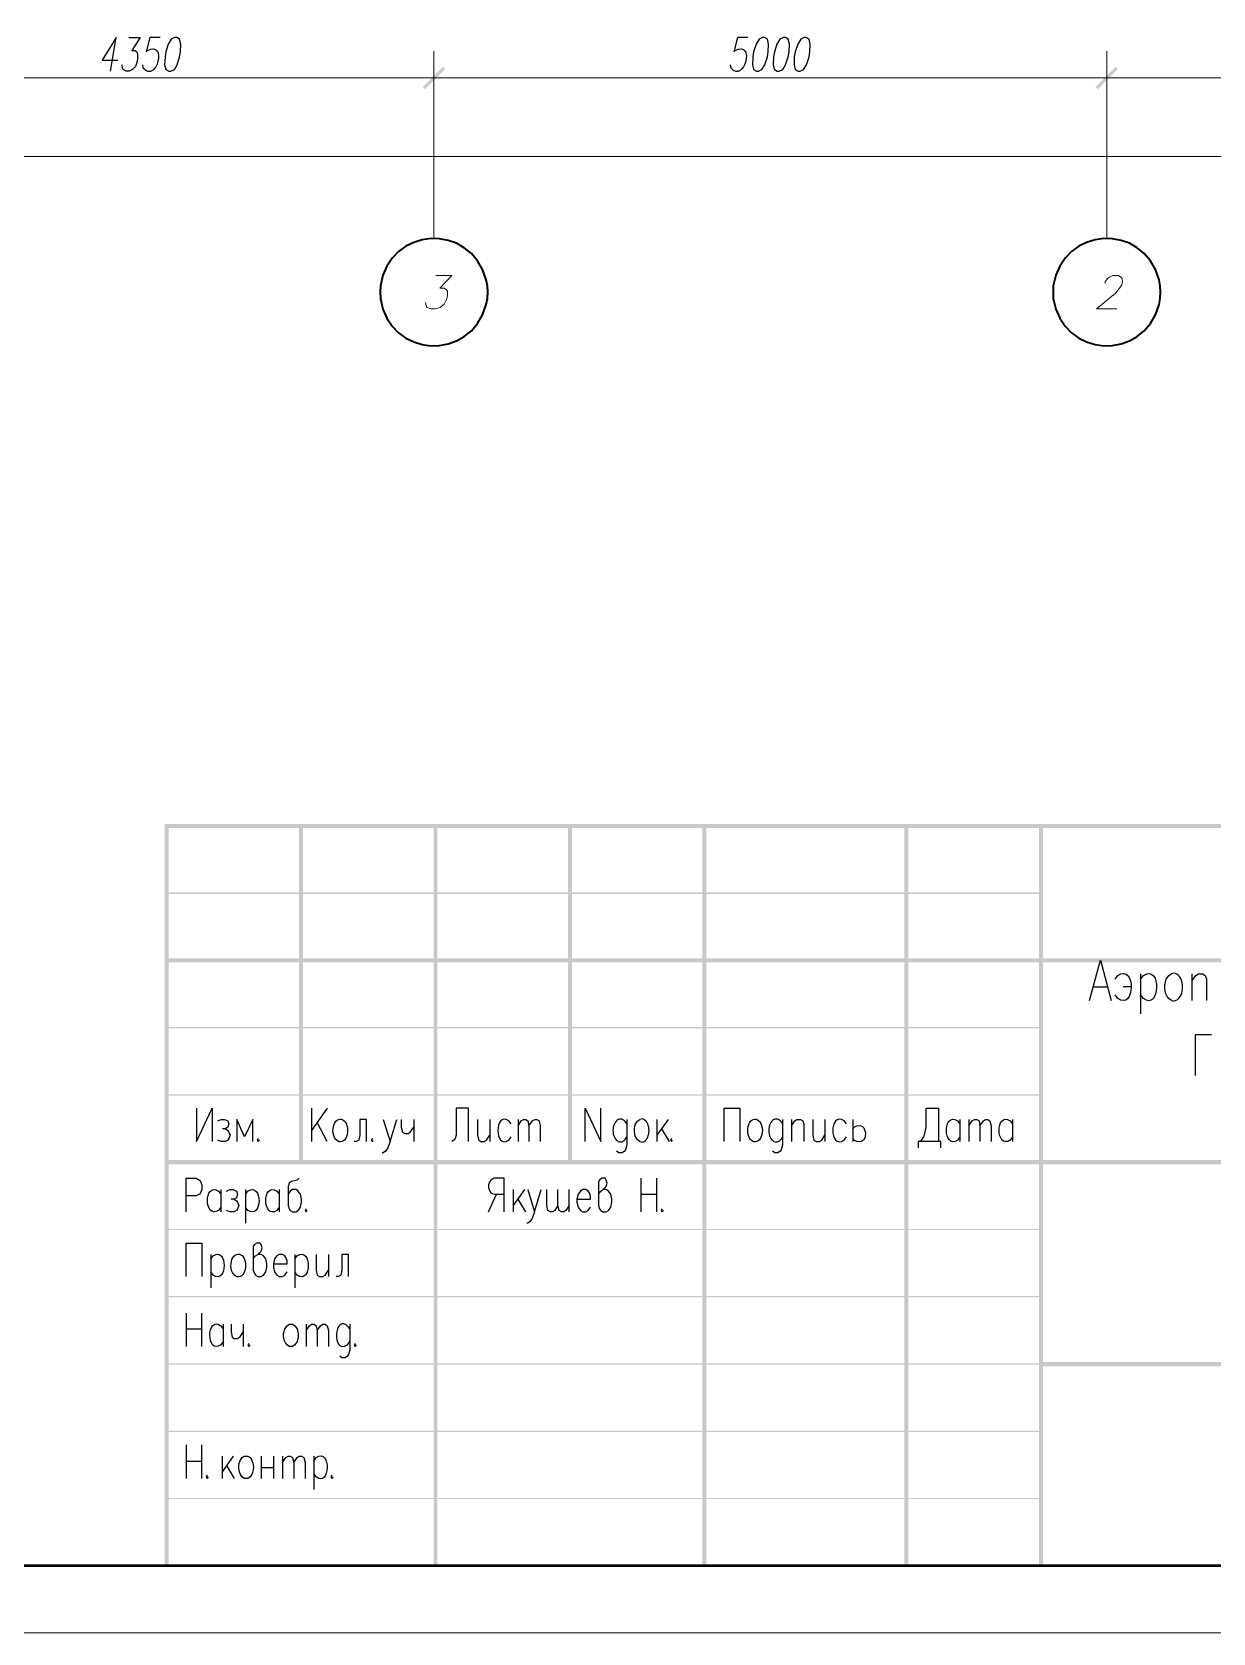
# Model space of a CAD drawing. Header units: millimetres. Extents: x 148937 to 2048786, y 870 to 351006.
# Drawn here: x 542409 to 551186, y 271682 to 283581 of the extents above; entities that cross this region are included whole.
import ezdxf

# ---------------------------------------------------------------- set-up
doc = ezdxf.new("R2010")
doc.units = ezdxf.units.MM
doc.layers.add('PDF _Геометрия', color=7, linetype='Continuous')
doc.layers.add('PDF _Сплошная заливка', color=7, linetype='Continuous', true_color=0x007eff)

msp = doc.modelspace()

# ---------------------------------------------------------------- linework, layer by layer
at = {"layer": 'PDF _Геометрия', "lineweight": 15}
msp.add_lwpolyline([(503011.15311, 271681.99412), (503011.15311, 313677.69555), (562405.35307, 313677.69555), (562405.35307, 271681.99412)], close=True, dxfattribs=at)
at = {"layer": 'PDF _Геометрия', "lineweight": 50}
msp.add_lwpolyline([(505009.00663, 272180.38449), (505009.00663, 313179.30952), (561906.96703, 313179.30952), (561906.96703, 272180.38449)], close=True, dxfattribs=at)
at = {"layer": 'PDF _Геометрия', "lineweight": 25}
for points in [[(542991.81853, 283288.86887), (543034.78309, 283540.21152), (542929.51993, 283372.64975), (543045.52422, 283372.64975)], [(543129.30563, 283540.21152), (543213.08651, 283540.21152), (543150.78791, 283443.54127), (543174.41841, 283443.54127), (543187.30778, 283432.80013), (543191.60423, 283419.91076), (543193.75246, 283385.53912), (543189.45601, 283361.90862), (543176.56664, 283325.38874), (543155.08436, 283301.75824), (543131.45386, 283288.86887), (543107.82335, 283288.86887), (543086.34108, 283301.75824), (543079.89639, 283312.49938), (543077.74816, 283336.12988)], [(543361.31352, 283540.21152), (543283.97733, 283540.21152), (543256.05037, 283432.80013), (543266.7915, 283443.54127)], [(547728.66086, 283540.21152), (547651.32466, 283540.21152), (547625.54593, 283432.80013), (547634.13884, 283443.54127)], [(543234.56809, 283312.49938), (543232.41986, 283336.12988)], [(547604.06365, 283312.49938), (547599.76719, 283336.12988)], [(550267.86649, 276382.3163), (550349.49915, 276683.06818), (550428.98357, 276382.3163)], [(550459.05863, 276541.28524), (550478.39268, 276569.2122)], [(550648.10262, 276582.10154), (550648.10262, 276283.49789)], [(550648.10262, 276541.28524), (550669.5849, 276569.2122)], [(550839.29428, 276541.28521), (550858.62833, 276569.21217), (550877.96238, 276582.10154)], [(551028.33875, 276526.24771), (551058.41394, 276569.21226), (551077.74799, 276582.10163), (551107.82318, 276582.10163), (551129.30545, 276569.21226), (551137.89837, 276541.2853), (551137.89837, 276382.31645)], [(551028.33875, 276582.10154), (551028.33875, 276382.31636)], [(550297.94155, 276483.28326), (550398.90825, 276483.28326)], [(550478.39268, 276397.35398), (550459.05863, 276425.28094)], [(550579.35995, 276483.28326), (550519.20957, 276483.28326)], [(550669.5849, 276397.35398), (550648.10262, 276425.28094)], [(551174.41885, 276126.67722), (551054.1181, 276126.67722), (551054.1181, 275825.92534)], [(543631.99013, 275583.17587), (543631.99013, 275333.98146), (543747.99442, 275583.17587), (543747.99442, 275333.98146)], [(544486.98493, 275583.17587), (544486.98493, 275333.98146)], [(544602.98997, 275583.17587), (544486.98568, 275417.76234)], [(545653.47319, 275333.98122), (545653.47319, 275583.17563), (545561.0994, 275583.17563), (545561.0994, 275381.24223), (545552.50649, 275357.61172), (545543.91358, 275344.72236), (545528.87598, 275333.98122)], [(546519.2087, 275333.98122), (546519.2087, 275583.17563), (546637.36122, 275333.98122), (546637.36122, 275583.17563)], [(547552.5057, 275333.98122), (547552.5057, 275583.17563), (547670.65823, 275583.17563), (547670.65823, 275333.98122)], [(549013.3012, 275333.98122), (549036.93171, 275368.35286), (549045.52462, 275394.13159), (549054.11753, 275441.3926), (549054.11753, 275583.17563), (549146.49132, 275583.17563), (549146.49132, 275333.98122)], [(543788.81093, 275488.65388), (543814.58966, 275499.39501), (543840.36839, 275499.39501), (543863.9989, 275488.65388), (543872.59181, 275465.02337), (543863.9989, 275441.39287), (543846.81307, 275428.5035), (543823.18257, 275428.5035)], [(544048.74683, 275333.98122), (544048.74683, 275499.39475), (543988.59645, 275368.35286), (543930.5943, 275499.39475), (543930.5943, 275333.98122)], [(544602.98997, 275333.98122), (544527.802, 275475.76425)], [(544895.14907, 275333.98104), (544895.14907, 275499.39458), (544845.73983, 275499.39458), (544845.73983, 275381.24205), (544837.14692, 275344.72218), (544819.9611, 275333.98104), (544802.77528, 275333.98104)], [(545019.74558, 275499.39458), (545071.30304, 275333.98104), (545120.71228, 275499.39458)], [(545152.93574, 275499.39458), (545152.93574, 275441.39243), (545161.52865, 275404.87256), (545178.71447, 275394.13142), (545204.49321, 275394.13142), (545219.5308, 275404.87256), (545245.30953, 275441.39243)], [(545245.30905, 275499.39458), (545245.30905, 275333.98104)], [(545720.06773, 275499.39458), (545720.06773, 275381.24205), (545728.66064, 275344.72218), (545743.69823, 275333.98104), (545769.47696, 275333.98104), (545786.66279, 275344.72218), (545812.44152, 275381.24205)], [(545812.44213, 275499.39458), (545812.44213, 275333.98104)], [(545969.26293, 275465.02324), (545952.07711, 275488.65374)], [(546020.82048, 275452.13385), (546044.45098, 275488.65372), (546061.63681, 275499.39486), (546078.82263, 275499.39486), (546093.86022, 275488.65372), (546102.45313, 275452.13385), (546102.45313, 275333.98133)], [(546020.82048, 275499.39458), (546020.82048, 275333.98104)], [(546102.452, 275452.13385), (546128.23073, 275488.65372), (546145.41655, 275499.39486), (546160.45414, 275499.39486), (546177.63997, 275488.65372), (546186.23288, 275452.13385), (546186.23288, 275333.98133)], [(546828.55401, 275499.39458), (546828.55401, 275310.35054), (546819.9611, 275273.83067), (546811.36819, 275263.08953), (546794.18237, 275250.20016), (546770.55186, 275250.20016), (546753.36604, 275263.08953)], [(546895.14942, 275465.02293), (546912.33524, 275488.65344), (546927.37284, 275499.39458)], [(547135.75009, 275499.39458), (547051.96921, 275381.24205)], [(547051.96934, 275499.39458), (547051.96934, 275333.98104)], [(547986.44862, 275499.39458), (547986.44862, 275310.35054), (547977.85571, 275273.83067), (547969.2628, 275263.08953), (547952.07697, 275250.20016), (547928.44647, 275250.20016), (547911.26065, 275263.08953)], [(548053.04315, 275452.13385), (548078.82189, 275488.65372), (548093.85948, 275499.39486), (548119.63821, 275499.39486), (548136.82403, 275488.65372), (548145.41694, 275465.02322), (548145.41694, 275333.98133)], [(548053.04315, 275499.39458), (548053.04315, 275333.98104)], [(548212.01209, 275499.39458), (548212.01209, 275381.24205), (548220.605, 275344.72218), (548235.6426, 275333.98104), (548261.42133, 275333.98104), (548278.60715, 275344.72218), (548302.23765, 275381.24205)], [(548302.23726, 275499.39458), (548302.23726, 275333.98104)], [(548461.2062, 275465.02324), (548444.02038, 275488.65374)], [(548510.61561, 275499.39458), (548510.61561, 275333.98104)], [(549288.27448, 275488.65385), (549305.4603, 275465.02335)], [(549305.4603, 275499.39458), (549305.4603, 275333.98104)], [(549372.05484, 275452.13385), (549395.68534, 275488.65372), (549412.87116, 275499.39486), (549430.05699, 275499.39486), (549447.24281, 275488.65372), (549453.68749, 275452.13385), (549453.68749, 275333.98133)], [(549372.05484, 275499.39458), (549372.05484, 275333.98104)], [(549453.68854, 275452.13385), (549479.46727, 275488.65372), (549496.65309, 275499.39486), (549513.83891, 275499.39486), (549528.87651, 275488.65372), (549537.46942, 275452.13385), (549537.46942, 275333.98133)], [(549679.25131, 275488.65385), (549696.43713, 275465.02335)], [(549696.43713, 275499.39458), (549696.43713, 275333.98104)], [(543846.8129, 275428.50322), (543863.99872, 275417.76208), (543872.59163, 275404.87271), (543881.18454, 275381.24221), (543872.59163, 275357.6117), (543863.99872, 275344.72233), (543846.8129, 275333.9812), (543814.58948, 275333.9812), (543788.81075, 275344.72233)], [(544089.56368, 275357.61185), (544080.97077, 275344.72249), (544089.56368, 275333.98135), (544098.15659, 275344.72249)], [(544938.11297, 275357.61185), (544929.52006, 275344.72249), (544938.11297, 275333.98135), (544944.55765, 275344.72249)], [(545952.07711, 275344.72249), (545969.26293, 275368.35299)], [(547086.34068, 275428.50322), (547144.34283, 275333.9812)], [(547161.52887, 275357.61185), (547152.93596, 275344.72249), (547161.52887, 275333.98135), (547170.12178, 275344.72249)], [(548444.02038, 275344.72249), (548461.2062, 275368.35299)], [(548510.61561, 275428.50322), (548519.20852, 275441.39258)], [(548519.20852, 275344.72233), (548510.61561, 275357.6117)], [(549305.4603, 275368.3531), (549288.27448, 275344.7226)], [(549696.43713, 275368.3531), (549679.25131, 275344.7226)], [(545071.30313, 275333.98122), (545054.11731, 275286.72021), (545036.93149, 275263.0897), (545019.74567, 275250.20034), (545011.15276, 275250.20034)], [(549163.67649, 275286.71995), (549163.67649, 275333.98096), (548996.11472, 275333.98096), (548996.11472, 275286.71995)], [(543554.65489, 274811.96182), (543554.65489, 275061.15623), (543629.84286, 275061.15623), (543653.47337, 275048.26687), (543662.06628, 275037.52573), (543670.65919, 275013.89522), (543670.65919, 274977.37535), (543662.06628, 274953.74485), (543653.47337, 274943.00371), (543629.84286, 274930.11434), (543554.65489, 274930.11434)], [(544394.61053, 275061.15647), (544379.57293, 275048.26711), (544336.60838, 275037.52597), (544319.42256, 275024.6366), (544312.97788, 275001.0061), (544312.97788, 274859.22307), (544319.42256, 274835.59256), (544328.01547, 274822.7032), (544345.20129, 274811.96206), (544370.98002, 274811.96206), (544386.01762, 274822.7032), (544403.20344, 274846.3337), (544411.79635, 274882.85357), (544411.79635, 274906.48408), (544403.20344, 274943.00395), (544394.61053, 274953.74509), (544386.01762, 274966.63445), (544370.98002, 274977.37559), (544345.20129, 274977.37559), (544328.01547, 274966.63445), (544312.97788, 274943.00395)], [(545917.70537, 274811.96182), (545917.70537, 275061.15623), (545842.51741, 275061.15623), (545818.8869, 275048.26687), (545810.29399, 275037.52573), (545801.70108, 275013.89522), (545801.70108, 274990.26472), (545810.29399, 274966.63421), (545818.8869, 274953.74485), (545842.51741, 274943.00371), (545917.70537, 274943.00371)], [(546618.02752, 274943.00384), (546635.21334, 274966.63434), (546650.25094, 274977.37548), (546676.02967, 275001.00599), (546684.62258, 275024.63649), (546676.02967, 275048.267), (546667.43676, 275061.15636), (546643.80625, 275061.15636), (546626.62043, 275048.267), (546618.02752, 275037.52586), (546618.02752, 274859.22296), (546626.62043, 274835.59245), (546635.21334, 274822.70309), (546650.25094, 274811.96195), (546676.02967, 274811.96195), (546693.21549, 274822.70309), (546710.40131, 274846.33359), (546718.99422, 274882.85346), (546718.99422, 274906.48397), (546710.40131, 274943.00384), (546693.21549, 274966.63434), (546676.02967, 274977.37548), (546650.25094, 274977.37548)], [(546933.81726, 275061.15647), (546933.81726, 274811.96206)], [(547051.96934, 274811.96182), (547051.96934, 275061.15623)], [(543795.25683, 274966.63445), (543812.44265, 274943.00395)], [(543812.44265, 274977.37518), (543812.44265, 274811.96164)], [(543911.25929, 274906.48382), (543928.44511, 274893.59445), (543937.03803, 274882.85331), (543945.63094, 274859.22281), (543937.03803, 274835.5923), (543928.44511, 274822.70293), (543911.25929, 274811.9618), (543879.03588, 274811.9618), (543853.25715, 274822.70293)], [(543853.25732, 274966.63448), (543879.03605, 274977.37561), (543904.81478, 274977.37561), (543928.44529, 274966.63448), (543937.0382, 274943.00397), (543928.44529, 274917.22524), (543911.25947, 274906.4841), (543887.62896, 274906.4841)], [(543995.04114, 274977.37518), (543995.04114, 274728.18076)], [(543995.04114, 274943.00384), (544012.22696, 274966.63434)], [(544229.19866, 274966.63445), (544246.38448, 274943.00395)], [(544246.38448, 274977.37518), (544246.38448, 274811.96164)], [(545801.70143, 274811.96182), (545859.70358, 274943.00371)], [(545984.29991, 274977.37518), (545984.29991, 274811.96164)], [(546068.08175, 274977.37518), (545984.30087, 274859.22265)], [(546018.67234, 274906.48382), (546076.67449, 274811.9618)], [(546093.85944, 274977.37518), (546143.26867, 274811.96164), (546192.67791, 274977.37518)], [(546317.27477, 274859.22309), (546293.64426, 274822.70322), (546276.45844, 274811.96208), (546259.27262, 274811.96208), (546242.0868, 274822.70322), (546235.64211, 274859.22309), (546235.64211, 274977.37561)], [(546401.05661, 274859.22309), (546375.27788, 274822.70322), (546360.24028, 274811.96208), (546343.05446, 274811.96208), (546325.86864, 274822.70322), (546317.27573, 274859.22309), (546317.27573, 274977.37561)], [(546401.05661, 274811.96182), (546401.05661, 274977.37535)], [(546459.05858, 274906.48382), (546560.02529, 274906.48382), (546560.02529, 274930.11432), (546551.43238, 274953.74483), (546542.83946, 274966.63419), (546525.65364, 274977.37533), (546502.02314, 274977.37533), (546484.83732, 274966.63419), (546467.65149, 274943.00369), (546459.05858, 274906.48382), (546459.05858, 274882.85331), (546467.65149, 274846.33344), (546484.83732, 274822.70293), (546502.02314, 274811.9618), (546525.65364, 274811.9618), (546542.83946, 274822.70293), (546560.02529, 274846.33344)], [(546933.81726, 274943.00384), (547051.96978, 274943.00384)], [(543812.44265, 274846.3337), (543795.25683, 274822.7032)], [(544012.22696, 274822.70309), (543995.04114, 274846.33359)], [(544246.38448, 274846.3337), (544229.19866, 274822.7032)], [(544446.17027, 274835.59245), (544437.57736, 274822.70309), (544446.17027, 274811.96195), (544454.76318, 274822.70309)], [(546143.26885, 274811.96182), (546126.08303, 274762.55258), (546108.8972, 274738.92208), (546093.85961, 274728.18094), (546085.2667, 274728.18094)], [(547092.7862, 274835.59245), (547084.19328, 274822.70309), (547092.7862, 274811.96195), (547101.37911, 274822.70309)], [(543554.65489, 274330.75872), (543554.65489, 274579.95314), (543670.65919, 274579.95314), (543670.65919, 274330.75872)], [(544053.04311, 274461.80074), (544070.22893, 274485.43125), (544087.41475, 274496.17239), (544111.04526, 274519.80289), (544119.63817, 274543.4334), (544111.04526, 274569.21213), (544104.60057, 274579.95327), (544078.82184, 274579.95327), (544061.63602, 274569.21213), (544053.04311, 274556.32276), (544053.04311, 274378.01986), (544061.63602, 274354.38936), (544070.22893, 274341.49999), (544087.41475, 274330.75885), (544111.04526, 274330.75885), (544128.23108, 274341.49999), (544145.4169, 274365.1305), (544154.00981, 274401.65037), (544154.00981, 274425.28087), (544145.4169, 274461.80074), (544128.23108, 274485.43125), (544111.04526, 274496.17239), (544087.41475, 274496.17239)], [(543737.25337, 274496.17263), (543737.25337, 274246.97821)], [(543737.25337, 274461.80074), (543754.43919, 274485.43125)], [(544203.41949, 274425.28072), (544304.38619, 274425.28072), (544304.38619, 274448.91123), (544295.79328, 274472.54173), (544287.20037, 274485.4311), (544270.01454, 274496.17224), (544246.38404, 274496.17224), (544229.19822, 274485.4311), (544212.0124, 274461.80059), (544203.41949, 274425.28072), (544203.41949, 274401.65022), (544212.0124, 274365.13034), (544229.19822, 274341.49984), (544246.38404, 274330.7587), (544270.01454, 274330.7587), (544287.20037, 274341.49984), (544304.38619, 274365.13034)], [(544362.38842, 274496.17263), (544362.38842, 274246.97821)], [(544362.38842, 274461.80074), (544379.57425, 274485.43125)], [(544521.35736, 274496.17263), (544521.35736, 274378.0201), (544527.80205, 274341.50023), (544544.98787, 274330.75909), (544570.7666, 274330.75909), (544587.95242, 274341.50023), (544611.58293, 274378.0201)], [(544611.58253, 274496.17263), (544611.58253, 274330.75909)], [(544761.95782, 274330.75909), (544761.95782, 274496.17263), (544712.54858, 274496.17263), (544712.54858, 274378.0201), (544703.95567, 274341.50023), (544686.76985, 274330.75909), (544669.58403, 274330.75909)], [(543754.43919, 274341.49999), (543737.25337, 274365.1305)], [(544379.57425, 274341.49999), (544362.38842, 274365.1305)], [(543554.65489, 274060.08212), (543554.65489, 273810.8877)], [(543670.65884, 273810.88801), (543670.65884, 274060.08242)], [(543554.65489, 273941.92949), (543670.65919, 273941.92949)], [(543812.44195, 273965.56001), (543829.62778, 273941.92951)], [(543829.62778, 273978.44951), (543829.62778, 273810.88775)], [(543887.62975, 273978.44951), (543887.62975, 273918.29913), (543896.22266, 273881.77926), (543911.26025, 273871.03812), (543937.03899, 273871.03812), (543954.22481, 273881.77926), (543977.85531, 273918.29913)], [(543977.85601, 273978.44951), (543977.85601, 273810.88775)], [(544287.20002, 273941.92964), (544304.38584, 273965.56014), (544319.42343, 273978.44951), (544345.20217, 273978.44951), (544362.38799, 273965.56014), (544379.57381, 273941.92964), (544386.01849, 273905.40977), (544386.01849, 273881.77926), (544379.57381, 273847.40762), (544362.38799, 273823.77711), (544345.20217, 273810.88775), (544319.42343, 273810.88775)], [(544446.17027, 273978.44951), (544446.17027, 273810.88775)], [(544446.17027, 273929.0401), (544469.80077, 273965.55997), (544486.98659, 273978.44933), (544504.17241, 273978.44933), (544521.35824, 273965.55997), (544527.80292, 273929.0401), (544527.80292, 273810.88757)], [(544527.80178, 273929.0401), (544553.58052, 273965.55997), (544570.76634, 273978.44933), (544587.95216, 273978.44933), (544602.98975, 273965.55997), (544611.58266, 273929.0401), (544611.58266, 273810.88757)], [(544770.55147, 273978.44951), (544770.55147, 273787.25724), (544761.95856, 273750.73737), (544753.36565, 273739.99623), (544736.17983, 273727.10687), (544712.54932, 273727.10687), (544695.3635, 273739.99623)], [(544770.55147, 273941.92949), (544761.95856, 273954.81885)], [(543829.62778, 273847.40749), (543812.44195, 273823.77698)], [(544020.821, 273834.5181), (544012.22809, 273823.77696), (544020.821, 273810.8876), (544029.41392, 273823.77696)], [(544753.36565, 273823.77696), (544770.55147, 273847.40747)], [(544811.36723, 273834.5181), (544802.77432, 273823.77696), (544811.36723, 273810.8876), (544819.96014, 273823.77696)], [(543554.65489, 273080.49026), (543554.65489, 272829.14762)], [(543670.65884, 272829.14747), (543670.65884, 273080.49011)], [(543821.03522, 272996.70951), (543821.03522, 272829.14775)], [(543904.81706, 272996.70951), (543821.03618, 272878.55699)], [(543954.22516, 272960.18964), (543971.41098, 272985.96837), (543986.44857, 272996.70951), (544012.22731, 272996.70951), (544029.41313, 272985.96837)], [(544111.04508, 272996.70951), (544111.04508, 272829.14775)], [(544203.41949, 272996.70951), (544203.41949, 272829.14775)], [(544270.01402, 272996.70951), (544270.01402, 272829.14775)], [(544270.01402, 272949.44824), (544295.79275, 272985.96811), (544312.97857, 272996.70925), (544328.01617, 272996.70925), (544345.20199, 272985.96811), (544353.7949, 272949.44824), (544353.7949, 272829.14749)], [(544353.79586, 272949.44824), (544379.5746, 272985.96811), (544394.61219, 272996.70925), (544411.79801, 272996.70925), (544428.98383, 272985.96811), (544437.57674, 272949.44824), (544437.57674, 272829.14749)], [(544504.17224, 272996.70951), (544504.17224, 272747.5151)], [(544504.17224, 272960.18949), (544521.35806, 272985.96822)], [(543554.65489, 272960.18949), (543670.65919, 272960.18949)], [(543711.47569, 272854.92624), (543702.88278, 272842.03688), (543711.47569, 272829.14751), (543720.0686, 272842.03688)], [(543853.25732, 272925.81815), (543911.25947, 272829.1479)], [(544111.04508, 272912.92876), (544203.41887, 272912.92876)], [(544521.35806, 272842.03696), (544504.17224, 272865.66747)], [(544637.36131, 272854.92624), (544628.7684, 272842.03688), (544637.36131, 272829.14751), (544645.95422, 272842.03688)], [(544029.41313, 272842.03712), (544012.22731, 272829.14775), (543986.44857, 272829.14775)]]:
    msp.add_lwpolyline(points, dxfattribs=at)
for points in [[(543468.72491, 283540.21152), (543442.94618, 283527.32215), (543421.4639, 283490.80228), (543404.27808, 283432.80013), (543397.83339, 283396.28026), (543393.53694, 283336.12988), (543404.27808, 283301.75824), (543425.76035, 283288.86887), (543440.79795, 283288.86887), (543466.57668, 283301.75824), (543488.05896, 283336.12988), (543505.24478, 283396.28026), (543511.68946, 283432.80013), (543513.83769, 283490.80228), (543505.24478, 283527.32215), (543483.7625, 283540.21152)], [(547838.22038, 283540.21152), (547812.44165, 283527.32215), (547790.95937, 283490.80228), (547771.62532, 283432.80013), (547765.18064, 283396.28026), (547763.03241, 283336.12988), (547771.62532, 283301.75824), (547793.1076, 283288.86887), (547808.14519, 283288.86887), (547833.92393, 283301.75824), (547855.4062, 283336.12988), (547874.74025, 283396.28026), (547881.18494, 283432.80013), (547883.33316, 283490.80228), (547874.74025, 283527.32215), (547853.25798, 283540.21152)], [(547992.89304, 283540.21152), (547967.11431, 283527.32215), (547945.63203, 283490.80228), (547926.29798, 283432.80013), (547919.8533, 283396.28026), (547917.70507, 283336.12988), (547926.29798, 283301.75824), (547947.78026, 283288.86887), (547962.81785, 283288.86887), (547988.59658, 283301.75824), (548010.07886, 283336.12988), (548029.41291, 283396.28026), (548035.85759, 283432.80013), (548038.00582, 283490.80228), (548029.41291, 283527.32215), (548007.93063, 283540.21152)], [(548147.5657, 283540.21152), (548121.78696, 283527.32215), (548100.30469, 283490.80228), (548080.97064, 283432.80013), (548074.52595, 283396.28026), (548072.37773, 283336.12988), (548080.97064, 283301.75824), (548102.45291, 283288.86887), (548117.49051, 283288.86887), (548143.26924, 283301.75824), (548164.75152, 283336.12988), (548184.08557, 283396.28026), (548190.53025, 283432.80013), (548192.67848, 283490.80228), (548184.08557, 283527.32215), (548162.60329, 283540.21152)]]:
    msp.add_lwpolyline(points, close=True, dxfattribs=at)
at = {"layer": 'PDF _Геометрия', "color": 222, "lineweight": 9, "true_color": 0xdd00a5}
for points in [[(545395.68543, 283159.97495), (545395.68543, 283439.24455)], [(550396.75928, 283159.97495), (550396.75928, 283439.24455)]]:
    msp.add_lwpolyline(points, close=True, dxfattribs=at)
at = {"layer": 'PDF _Геометрия', "color": 252, "lineweight": 5, "true_color": 0x989898}
for points in [[(545395.68543, 283381.24258), (545395.68543, 282047.19324)], [(550396.75928, 283381.24258), (550396.75928, 282047.19324)]]:
    msp.add_lwpolyline(points, dxfattribs=at)
at = {"layer": 'PDF _Геометрия', "color": 222, "lineweight": 9, "true_color": 0xdd00a5}
for points in [[(545496.65239, 283239.45876), (540946.70603, 283239.45876)], [(550495.57811, 283239.45876), (545296.86715, 283239.45876)], [(555496.6525, 283239.45876), (550295.79339, 283239.45876)], [(555496.6525, 282655.14056), (510297.94058, 282655.14056)]]:
    msp.add_lwpolyline(points, dxfattribs=at)
at = {"layer": 'PDF _Геометрия', "color": 252, "lineweight": 15, "true_color": 0x989898}
for points in [[(545410.7235, 281772.21993), (545528.87603, 281772.21993), (545438.65046, 281677.69791), (545470.87388, 281677.69791), (545488.0597, 281664.80855), (545496.65261, 281654.06741), (545496.65261, 281617.54754), (545490.20793, 281593.91703), (545470.87388, 281557.39716), (545442.94692, 281533.76666), (545406.42705, 281523.02552), (545374.20363, 281523.02552), (545346.27667, 281533.76666), (545337.68376, 281546.65602), (545333.38731, 281570.28653)], [(550383.87044, 281712.06982), (550386.01867, 281724.95919), (550403.20449, 281748.58969), (550418.24208, 281759.33083), (550441.87259, 281772.2202), (550484.83714, 281772.2202), (550502.02296, 281759.33083), (550510.61587, 281748.58969), (550514.91233, 281724.95919), (550508.46765, 281701.32868), (550491.28182, 281677.69818), (550461.20664, 281641.17831), (550321.57184, 281523.02578), (550471.94778, 281523.02578)]]:
    msp.add_lwpolyline(points, dxfattribs=at)
at = {"layer": 'PDF _Геометрия', "color": 5, "lineweight": 35}
for points in [[(544998.26343, 281694.88334), (544996.11521, 281647.62233), (544998.26343, 281600.36132)], [(545784.51478, 281555.24854), (545793.10769, 281600.36132), (545795.25591, 281647.62233), (545793.10769, 281694.88334), (545784.51478, 281739.99612)], [(549999.33838, 281694.88334), (549997.19015, 281647.62233), (549999.33838, 281600.36132)], [(550785.58972, 281555.24854), (550794.18263, 281600.36132), (550796.33086, 281647.62233), (550794.18263, 281694.88334), (550785.58972, 281739.99612)]]:
    msp.add_lwpolyline(points, dxfattribs=at)
at = {"layer": 'PDF _Геометрия', "lineweight": 25}
for centre, major_axis, ratio, start_param, end_param in [((550893.50806, 276482.35272), (-0.69756, -102.71117), 0.6507110587, 6.0588855885, 9.6699509078), ((544699.90553, 275416.68785), (0, 85.22271), 0.639247627, 0.2435057177, 6.5266910249), ((546782.36712, 275416.68809), (0, -84.59056), 0.6652991439, 2.1789968793, 7.2457816588), ((546941.59141, 275416.64987), (-0.14011, 85.86711), 0.6160059707, 2.866788771, 6.5526915867), ((547782.61142, 275416.68784), (0, 85.22241), 0.639247627, 0.2435056995, 6.5266910067), ((547940.26173, 275416.68809), (0, -84.59066), 0.6652991439, 2.1789968586, 7.2457816381), ((543941.58141, 274413.4659), (0, 85.22233), 0.639247627, 0.243505738, 6.5266910452)]:
    msp.add_ellipse(centre, major_axis=major_axis, ratio=ratio, start_param=start_param, end_param=end_param, dxfattribs=at)
for points in [[(543266.7915, 283443.54127), (543414.80439, 283525.10231), (543336.25087, 283193.05792), (543234.56809, 283312.49938)], [(547634.13884, 283443.54127), (547788.489, 283525.78259), (547700.7339, 283193.77399), (547604.06365, 283312.49938)], [(550478.39268, 276569.2122), (550616.27309, 276656.28703), (550607.60857, 276304.62215), (550478.39268, 276397.35398)], [(550669.5849, 276569.2122), (550807.3221, 276654.64005), (550792.64254, 276303.11839), (550669.5849, 276397.35398)], [(550877.96238, 276382.31636), (550824.18508, 276413.21504), (550817.7762, 276489.15489), (550839.29428, 276541.28521)], [(545952.07711, 275488.65374), (545843.80643, 275562.19474), (545843.80643, 275271.18149), (545952.07711, 275344.72249)], [(546927.37284, 275333.98104), (546881.32916, 275358.1128), (546878.85869, 275422.30901), (546895.14942, 275465.02293)], [(548444.02038, 275488.65374), (548332.81379, 275560.11812), (548332.81379, 275273.25811), (548444.02038, 275344.72249)], [(548519.20852, 275441.39258), (548629.09037, 275509.88524), (548631.56083, 275276.15807), (548519.20852, 275344.72233)], [(549288.27448, 275344.7226), (549180.0038, 275273.29403), (549175.02708, 275560.08242), (549288.27448, 275488.65385)], [(549679.25131, 275344.7226), (549570.12134, 275274.83359), (549566.61257, 275559.33055), (549679.25131, 275488.65385)], [(543795.25683, 274822.7032), (543686.09106, 274752.81419), (543682.61809, 275037.31115), (543795.25683, 274966.63445)], [(544012.22696, 274966.63434), (544123.54096, 275037.56166), (544123.54096, 274751.77577), (544012.22696, 274822.70309)], [(544229.19866, 274822.7032), (544120.92798, 274751.27463), (544115.95125, 275038.06303), (544229.19866, 274966.63445)], [(543754.43919, 274485.43125), (543863.9272, 274558.79323), (543863.9272, 274268.13802), (543754.43919, 274341.49999)], [(544379.57425, 274485.43125), (544489.06225, 274558.79323), (544489.06225, 274268.13802), (544379.57425, 274341.49999)], [(543812.44195, 273823.77698), (543703.84904, 273745.93953), (543701.41439, 274044.14934), (543812.44195, 273965.56001)], [(544761.95856, 273954.81885), (544653.79529, 274069.4626), (544631.2031, 273745.15183), (544753.36565, 273823.77696)], [(544319.42343, 273810.88775), (544273.95261, 273842.39509), (544270.44384, 273893.55871), (544287.20002, 273941.92964)], [(544029.41313, 272985.96837), (544060.52663, 272948.26698), (544062.71066, 272878.98663), (544029.41313, 272842.03712)], [(544521.35806, 272985.96822), (544635.07091, 273059.04377), (544622.75441, 272760.40431), (544521.35806, 272842.03696)], [(543986.44857, 272829.14775), (543941.87285, 272859.07972), (543936.93193, 272913.53729), (543954.22516, 272960.18964)]]:
    msp.add_open_spline(points, degree=3, dxfattribs=at)
at = {"layer": 'PDF _Геометрия', "color": 5, "lineweight": 35}
for points in [[(545784.51478, 281739.99612), (545666.8277, 282172.89981), (545066.57711, 282137.63307), (544998.26343, 281694.88334)], [(550785.58972, 281739.99612), (550667.90265, 282172.89981), (550067.65205, 282137.63307), (549999.33838, 281694.88334)], [(544998.26343, 281600.36132), (545066.57711, 281157.61159), (545666.8277, 281122.34485), (545784.51478, 281555.24854)], [(549999.33838, 281600.36132), (550067.65205, 281157.61159), (550667.90265, 281122.34485), (550785.58972, 281555.24854)]]:
    msp.add_open_spline(points, degree=3, dxfattribs=at)
at = {"layer": 'PDF _Сплошная заливка', "color": 222, "lineweight": 9, "true_color": 0xdd00a5, "transparency": 33554559}
for points in [[(545314.05282, 283172.86423), (545329.09041, 283155.67841), (545464.42876, 283323.24017)], [(545464.4292, 283323.2406), (545329.09085, 283155.67884), (545314.05326, 283172.86466)], [(545329.09089, 283155.6791), (545464.42924, 283323.24087), (545479.46683, 283306.05504)], [(545479.46727, 283306.05439), (545464.42968, 283323.24021), (545329.09133, 283155.67845)], [(550463.35491, 283323.2406), (550330.16479, 283155.67884), (550312.97897, 283172.86466)], [(550312.97962, 283172.86423), (550330.16545, 283155.67841), (550463.35556, 283323.24017)], [(550330.16475, 283155.6791), (550463.35486, 283323.24087), (550478.39246, 283306.05504)], [(550478.39298, 283306.05439), (550463.35539, 283323.24021), (550330.16527, 283155.67845)]]:
    msp.add_solid(points, dxfattribs=at)
at = {"layer": 'PDF _Сплошная заливка', "color": 7, "lineweight": 25, "transparency": 33554559}
for points in [[(543423.61178, 277664.8085), (543393.53659, 277694.88369), (543423.61178, 272180.38341)], [(561906.96376, 277694.88356), (543423.61288, 277664.80837), (543393.53672, 277694.88356)], [(543393.53781, 277694.88356), (543423.613, 272180.38288), (543393.53781, 272180.38288)], [(561906.96376, 277664.8085), (561906.96376, 277694.88369), (543423.61288, 277664.8085)], [(544422.53854, 275181.45725), (544392.46335, 277679.84604), (544422.53854, 277679.84604)], [(544392.46457, 275181.45725), (544422.53976, 275181.45725), (544392.46457, 277679.84604)], [(545421.46421, 272180.38287), (545393.53725, 277679.84603), (545421.46421, 277679.84603)], [(545393.53729, 272180.38287), (545421.46425, 272180.38287), (545393.53729, 277679.84603)], [(546422.53801, 275181.45725), (546392.46283, 277679.84604), (546422.53801, 277679.84604)], [(546392.46405, 275181.45725), (546422.53924, 275181.45725), (546392.46405, 277679.84604)], [(547391.38862, 272180.38287), (547421.46381, 272180.38287), (547391.38862, 277679.84603)], [(547421.46477, 272180.38287), (547391.38959, 277679.84603), (547421.46477, 277679.84603)], [(548892.99988, 272180.38287), (548923.07507, 272180.38287), (548892.99988, 277679.84603)], [(548923.07603, 272180.38287), (548893.00084, 277679.84603), (548923.07603, 277679.84603)], [(549922.0017, 272180.38287), (549891.92651, 277679.84603), (549922.0017, 277679.84603)], [(549891.92664, 272180.38287), (549922.00183, 272180.38287), (549891.92664, 277679.84603)], [(543408.5748, 277185.75355), (543408.5748, 277175.01241), (549906.96362, 277185.75355)], [(543408.5748, 277175.0123), (549906.96362, 277185.75344), (549906.96362, 277175.0123)], [(543408.5748, 276665.88229), (561906.96266, 276695.95748), (561906.96266, 276665.88229)], [(543408.5748, 276695.95735), (543408.5748, 276665.88216), (561906.96266, 276695.95735)], [(543408.5748, 276176.08663), (549906.96362, 276184.67954), (549906.96362, 276176.08663)], [(543408.5748, 276184.6792), (543408.5748, 276176.08628), (549906.96362, 276184.6792)], [(543408.5748, 275686.29043), (543408.5748, 275675.54929), (549906.96362, 275686.29043)], [(543408.5748, 275675.54918), (549906.96362, 275686.29032), (549906.96362, 275675.54918)], [(543408.5748, 275166.41972), (561906.96266, 275196.49491), (561906.96266, 275166.41972)], [(543408.5748, 275196.49478), (543408.5748, 275166.41959), (561906.96266, 275196.49478)], [(543408.5748, 274685.21662), (543408.5748, 274676.62371), (549906.96362, 274685.21662)], [(543408.5748, 274676.62352), (549906.96362, 274685.21643), (549906.96362, 274676.62352)], [(543408.5748, 273686.29041), (543408.5748, 273675.54927), (549906.96362, 273686.29041)], [(543408.5748, 273675.54916), (549906.96362, 273686.2903), (549906.96362, 273675.54916)], [(549906.96362, 273664.80846), (561906.96377, 273694.88365), (561906.96377, 273664.80846)], [(549906.96362, 273694.88352), (549906.96362, 273664.80833), (561906.96377, 273694.88352)], [(543408.5748, 273185.75351), (543408.5748, 273175.01237), (549906.96362, 273185.75351)], [(543408.5748, 273185.75351), (543408.5748, 273175.01237), (549906.96362, 273185.75351)], [(543408.5748, 273175.01226), (549906.96362, 273185.7534), (549906.96362, 273175.01226)], [(543408.5748, 273175.01226), (549906.96362, 273185.7534), (549906.96362, 273175.01226)], [(543408.5748, 272685.2166), (543408.5748, 272676.62369), (549906.96362, 272685.2166)], [(543408.5748, 272676.62349), (549906.96362, 272685.21641), (549906.96362, 272676.62349)]]:
    msp.add_solid(points, dxfattribs=at)
at = {"layer": 'PDF _Сплошная заливка', "color": 7, "lineweight": 15, "transparency": 33554559}
for points in [[(543408.5748, 274186.82786), (543408.5748, 274176.08672), (549906.96362, 274186.82786)], [(543408.5748, 274176.08661), (549906.96362, 274186.82775), (549906.96362, 274176.08661)], [(543408.5748, 273686.29041), (543408.5748, 273675.54927), (549906.96362, 273686.29041)], [(543408.5748, 273675.54916), (549906.96362, 273686.2903), (549906.96362, 273675.54916)]]:
    msp.add_solid(points, dxfattribs=at)

doc.saveas('drawing.dxf')
